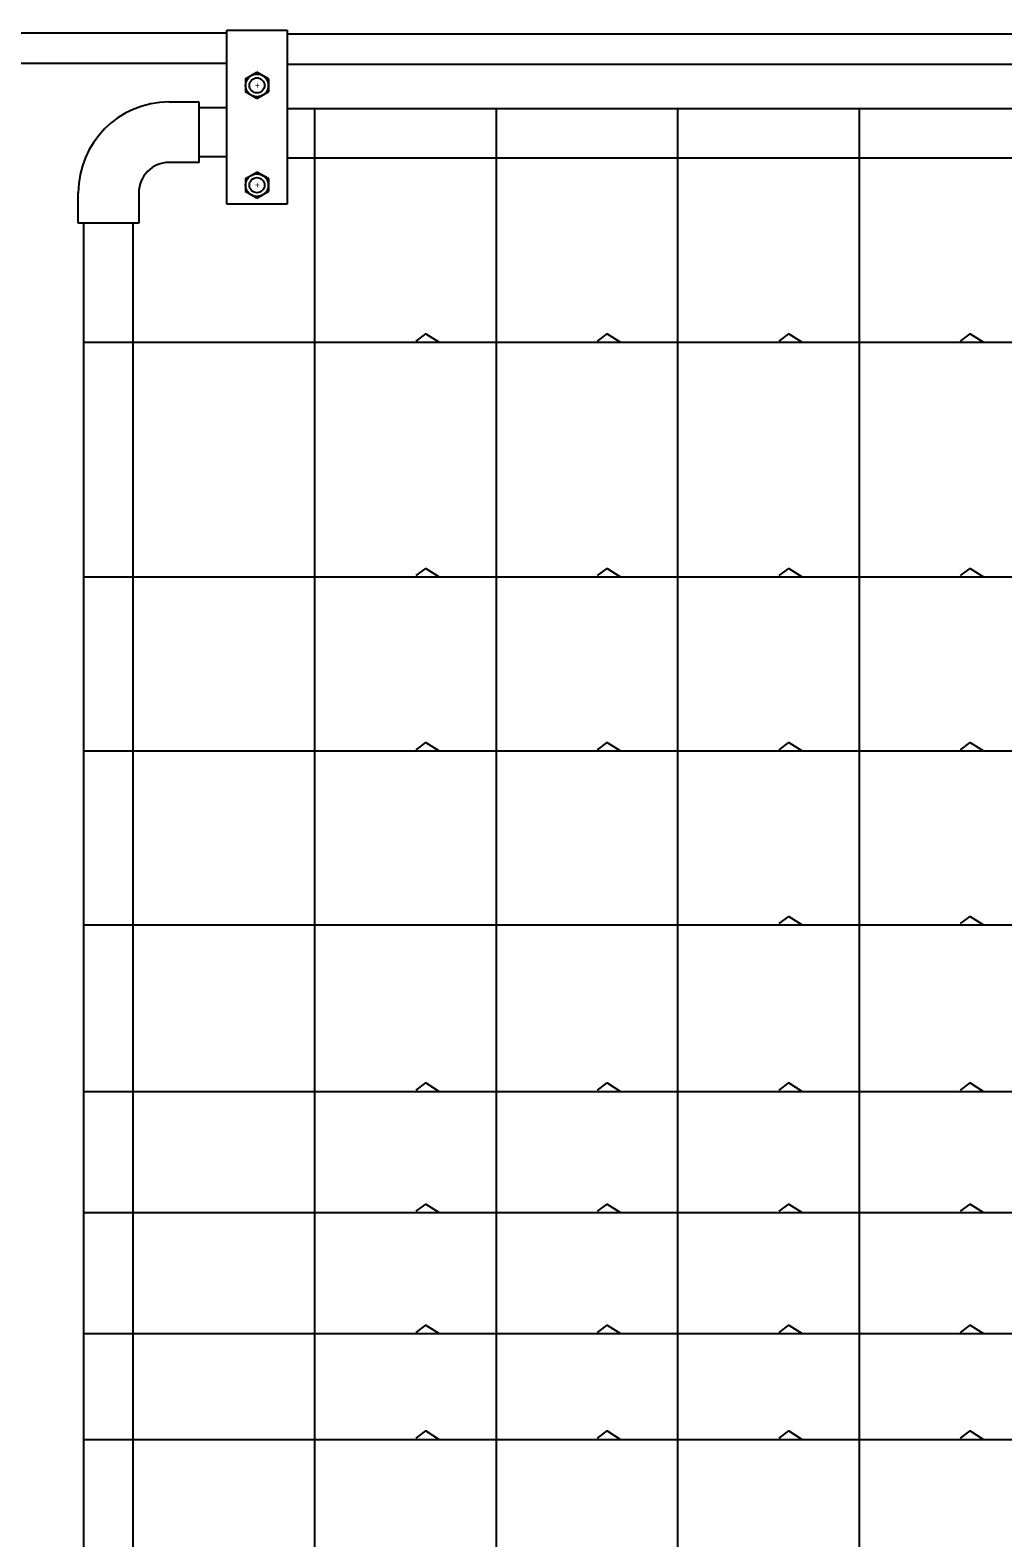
# Model space of a CAD drawing. Extents: x 997.6 to 1036.8, y 998.9 to 1022.7.
# Drawn here: x 1015.084 to 1016.089, y 1017.605 to 1019.162 of the extents above; entities that cross this region are included whole.
import ezdxf

# ---------------------------------------------------------------- set-up
doc = ezdxf.new("R2010")
doc.units = 0
doc.layers.add('Level 1', color=7, linetype='Continuous')

msp = doc.modelspace()

# ---------------------------------------------------------------- linework, layer by layer
at = {"layer": 'Level 1'}
for p, q in [((1015.2868, 1019.1618), (1015.3493, 1019.1618)), ((1015.2868, 1018.9821), (1015.2868, 1019.1618)), ((1015.3493, 1019.1618), (1015.3493, 1018.9821)), ((1014.8551, 1019.1591), (1015.2868, 1019.1591)), ((1015.3493, 1019.1579), (1016.8151, 1019.1579)), ((1014.8551, 1019.1278), (1015.2868, 1019.1278)), ((1015.3063, 1019.1116), (1015.318, 1019.1183)), ((1015.3298, 1019.1116), (1015.318, 1019.1183)), ((1015.3493, 1019.1267), (1016.8151, 1019.1267)), ((1015.3063, 1019.1116), (1015.3063, 1019.0981)), ((1015.3298, 1019.1116), (1015.3298, 1019.0981)), ((1015.2584, 1019.0876), (1015.2272, 1019.0876)), ((1015.2584, 1019.0251), (1015.2584, 1019.0876)), ((1015.318, 1019.0913), (1015.3063, 1019.0981)), ((1015.318, 1019.0913), (1015.3298, 1019.0981)), ((1015.2868, 1019.0818), (1015.2584, 1019.0818)), ((1016.5709, 1019.0806), (1015.3493, 1019.0806)), ((1015.3776, 1019.0818), (1015.3776, 1016.7809)), ((1015.5651, 1019.0818), (1015.5651, 1016.7809)), ((1015.7526, 1019.0818), (1015.7526, 1016.7809)), ((1015.9401, 1019.0818), (1015.9401, 1016.7809)), ((1015.2584, 1019.0251), (1015.2272, 1019.0251)), ((1015.2868, 1019.031), (1015.2584, 1019.031)), ((1016.5709, 1019.0298), (1015.3493, 1019.0298)), ((1015.3063, 1019.0086), (1015.318, 1019.0153)), ((1015.3063, 1019.0086), (1015.3063, 1018.9951)), ((1015.3298, 1019.0086), (1015.318, 1019.0153)), ((1015.3298, 1019.0086), (1015.3298, 1018.9951)), ((1015.1334, 1018.9626), (1015.1334, 1018.9938)), ((1015.1959, 1018.9938), (1015.1959, 1018.9626)), ((1015.318, 1018.9883), (1015.3063, 1018.9951)), ((1015.318, 1018.9883), (1015.3298, 1018.9951)), ((1015.3493, 1018.9821), (1015.2868, 1018.9821)), ((1015.1959, 1018.9626), (1015.1334, 1018.9626)), ((1015.1393, 1016.9001), (1015.1393, 1018.9626)), ((1015.1901, 1016.9001), (1015.1901, 1018.9626)), ((1015.1393, 1018.8396), (1017.0286, 1018.8396)), ((1015.1393, 1018.5973), (1017.0286, 1018.5973)), ((1015.1393, 1018.4177), (1017.0286, 1018.4177)), ((1015.1393, 1018.238), (1017.0286, 1018.238)), ((1015.3776, 1018.1065), (1015.3776, 1017.613)), ((1015.1393, 1018.0661), (1017.0286, 1018.0661)), ((1015.1393, 1017.9411), (1017.0286, 1017.9411)), ((1015.1393, 1017.8161), (1017.0286, 1017.8161)), ((1015.1393, 1017.7068), (1017.0286, 1017.7068))]:
    msp.add_line(p, q, dxfattribs=at)
for points in [[(1015.4825, 1018.8408), (1015.4925, 1018.8483), (1015.5063, 1018.8396)], [(1015.67, 1018.8408), (1015.68, 1018.8483), (1015.6938, 1018.8396)], [(1015.8575, 1018.8408), (1015.8675, 1018.8483), (1015.8813, 1018.8396)], [(1016.045, 1018.8408), (1016.055, 1018.8483), (1016.0688, 1018.8396)], [(1015.4825, 1018.5986), (1015.4925, 1018.6061), (1015.5063, 1018.5973)], [(1015.67, 1018.5986), (1015.68, 1018.6061), (1015.6938, 1018.5973)], [(1015.8575, 1018.5986), (1015.8675, 1018.6061), (1015.8813, 1018.5973)], [(1016.045, 1018.5986), (1016.055, 1018.6061), (1016.0688, 1018.5973)], [(1015.4825, 1018.4189), (1015.4925, 1018.4264), (1015.5063, 1018.4177)], [(1015.67, 1018.4189), (1015.68, 1018.4264), (1015.6938, 1018.4177)], [(1015.8575, 1018.4189), (1015.8675, 1018.4264), (1015.8813, 1018.4177)], [(1016.045, 1018.4189), (1016.055, 1018.4264), (1016.0688, 1018.4177)], [(1015.8575, 1018.2393), (1015.8675, 1018.2468), (1015.8813, 1018.238)], [(1016.045, 1018.2393), (1016.055, 1018.2468), (1016.0688, 1018.238)], [(1015.4825, 1018.0673), (1015.4925, 1018.0748), (1015.5063, 1018.0661)], [(1015.67, 1018.0673), (1015.68, 1018.0748), (1015.6938, 1018.0661)], [(1015.8575, 1018.0673), (1015.8675, 1018.0748), (1015.8813, 1018.0661)], [(1016.045, 1018.0673), (1016.055, 1018.0748), (1016.0688, 1018.0661)], [(1015.4825, 1017.9423), (1015.4925, 1017.9498), (1015.5063, 1017.9411)], [(1015.67, 1017.9423), (1015.68, 1017.9498), (1015.6938, 1017.9411)], [(1015.8575, 1017.9423), (1015.8675, 1017.9498), (1015.8813, 1017.9411)], [(1016.045, 1017.9423), (1016.055, 1017.9498), (1016.0688, 1017.9411)], [(1015.4825, 1017.8173), (1015.4925, 1017.8248), (1015.5063, 1017.8161)], [(1015.67, 1017.8173), (1015.68, 1017.8248), (1015.6938, 1017.8161)], [(1015.8575, 1017.8173), (1015.8675, 1017.8248), (1015.8813, 1017.8161)], [(1016.045, 1017.8173), (1016.055, 1017.8248), (1016.0688, 1017.8161)], [(1015.4825, 1017.708), (1015.4925, 1017.7155), (1015.5063, 1017.7068)], [(1015.67, 1017.708), (1015.68, 1017.7155), (1015.6938, 1017.7068)], [(1015.8575, 1017.708), (1015.8675, 1017.7155), (1015.8813, 1017.7068)], [(1016.045, 1017.708), (1016.055, 1017.7155), (1016.0688, 1017.7068)]]:
    msp.add_lwpolyline(points, dxfattribs=at)
for centre, radius in [((1015.318, 1019.1048), 0.0117), ((1015.318, 1019.1048), 0.00781), ((1015.318, 1019.0018), 0.0117), ((1015.318, 1019.0018), 0.00781)]:
    msp.add_circle(centre, radius, dxfattribs=at)
for radius in [0.0938, 0.0313]:
    msp.add_arc((1015.2272, 1018.9939), radius, 90, 180, dxfattribs=at)

# ---------------------------------------------------------------- texts
for p in [(1015.316, 1019.1018), (1015.316, 1018.9988)]:
    msp.add_text('+', height=0.00625, dxfattribs=at).set_placement(p)

doc.saveas('drawing.dxf')
